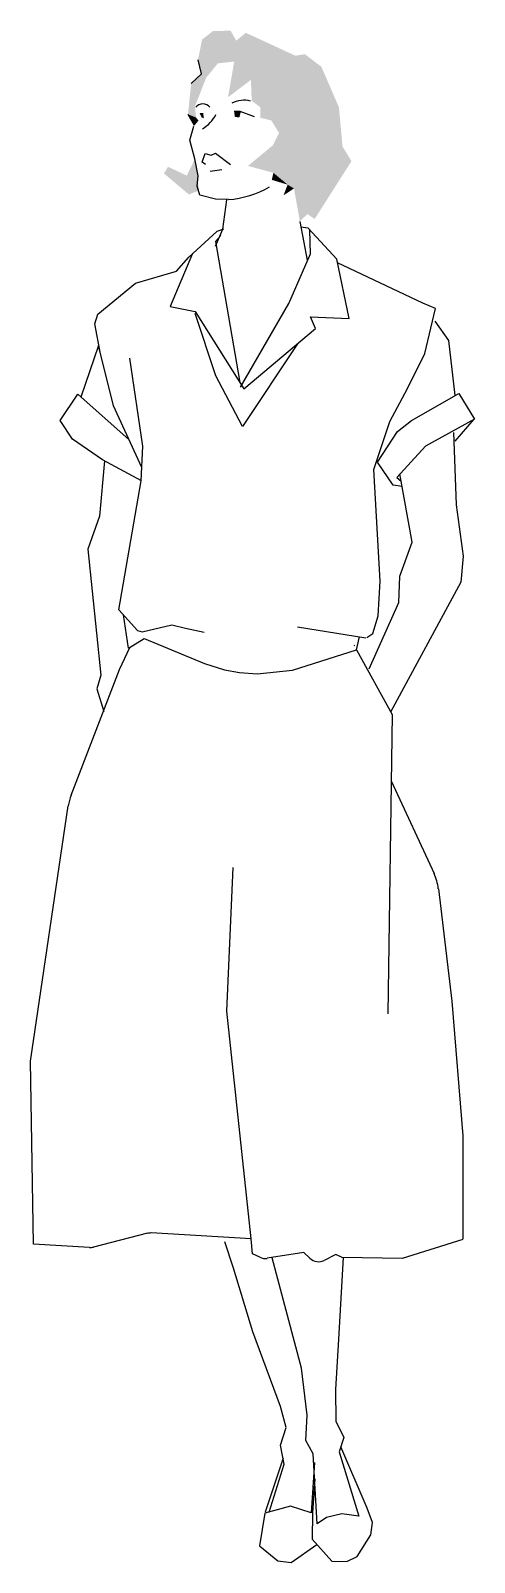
# Model space of a CAD drawing. Extents: x -0.35 to 0.16, y 0 to 1.76.
import ezdxf

# ---------------------------------------------------------------- set-up
doc = ezdxf.new("R2010")
doc.units = 0
doc.header["$MEASUREMENT"] = 0
doc.layers.get('0').update_dxf_attribs({"linetype": 'CONTINUOUS'})

msp = doc.modelspace()

# ---------------------------------------------------------------- linework, layer by layer
for p, q in [((-0.1498, 1.7082), (-0.1538, 1.7243)), ((-0.1617, 1.6971), (-0.1498, 1.7082)), ((-0.1578, 1.649), (-0.1653, 1.6616)), ((-0.1054, 1.6649), (-0.1124, 1.6649)), ((-0.089, 1.6588), (-0.1054, 1.6649)), ((-0.1634, 1.6319), (-0.1586, 1.6482)), ((-0.1573, 1.6106), (-0.1634, 1.6319)), ((-0.1537, 1.5911), (-0.1573, 1.6106)), ((-0.1491, 1.6066), (-0.1456, 1.6168)), ((-0.1454, 1.6041), (-0.1491, 1.6066)), ((-0.1456, 1.6168), (-0.1386, 1.6148)), ((-0.1386, 1.6148), (-0.1338, 1.6172)), ((-0.1338, 1.6172), (-0.1165, 1.6039)), ((-0.1546, 1.5791), (-0.1537, 1.5911)), ((-0.1263, 1.598), (-0.14, 1.5962)), ((-0.1519, 1.5689), (-0.1546, 1.5791)), ((-0.1338, 1.5641), (-0.1519, 1.5689)), ((-0.1187, 1.5638), (-0.1338, 1.5641)), ((-0.1252, 1.5296), (-0.1208, 1.5636)), ((-0.0279, 1.4941), (-0.0363, 1.5385)), ((-0.0271, 1.531), (-0.0361, 1.5322)), ((0.0056, 1.4953), (-0.0271, 1.531)), ((-0.1323, 1.5271), (-0.1644, 1.4978)), ((-0.1339, 1.5104), (-0.1252, 1.5296)), ((-0.1275, 1.5225), (-0.1339, 1.5155)), ((-0.1339, 1.5155), (-0.1057, 1.3535)), ((-0.1246, 1.5299), (-0.1323, 1.5271)), ((-0.0247, 1.5013), (-0.0252, 1.5288)), ((-0.1601, 1.5017), (-0.186, 1.4409)), ((-0.1787, 1.4817), (-0.1644, 1.4978)), ((-0.0496, 1.4443), (-0.0247, 1.5013)), ((-0.2258, 1.4679), (-0.1787, 1.4817)), ((0.02, 1.4273), (0.0056, 1.4953)), ((0.1047, 1.4449), (0.0065, 1.4912)), ((-0.2688, 1.4321), (-0.2258, 1.4679)), ((-0.1048, 1.3485), (-0.0496, 1.4443)), ((0.119, 1.4388), (0.1047, 1.4449)), ((-0.2724, 1.421), (-0.2688, 1.4321)), ((-0.186, 1.4409), (-0.1571, 1.4352)), ((-0.1571, 1.4352), (-0.1012, 1.3464)), ((-0.1332, 1.3614), (-0.1571, 1.433)), ((-0.0247, 1.4292), (0.02, 1.4273)), ((-0.0186, 1.4156), (-0.0247, 1.4292)), ((0.1067, 1.3868), (0.119, 1.4388)), ((-0.2658, 1.3866), (-0.2724, 1.421)), ((-0.1012, 1.3464), (-0.0186, 1.4156)), ((0.1183, 1.4242), (0.1341, 1.4019)), ((-0.2682, 1.3963), (-0.2884, 1.337)), ((-0.2509, 1.3269), (-0.2682, 1.3963)), ((-0.0395, 1.3981), (-0.1026, 1.3032)), ((0.1341, 1.4019), (0.1412, 1.3387)), ((-0.2172, 1.2805), (-0.2323, 1.3817)), ((0.0868, 1.3466), (0.1067, 1.3868)), ((-0.1026, 1.3032), (-0.1332, 1.3614)), ((-0.3122, 1.3101), (-0.2918, 1.3401)), ((-0.2918, 1.3401), (-0.233, 1.288)), ((0.0668, 1.3087), (0.0868, 1.3466)), ((0.0915, 1.31), (0.1461, 1.3412)), ((0.1461, 1.3412), (0.1638, 1.3117)), ((-0.2184, 1.2561), (-0.2509, 1.3269)), ((-0.298, 1.2887), (-0.3122, 1.3101)), ((0.0482, 1.2539), (0.0668, 1.3087)), ((0.0755, 1.2975), (0.0915, 1.31)), ((0.1638, 1.3117), (0.1076, 1.2806)), ((0.1632, 1.3115), (0.1415, 1.2862)), ((-0.2636, 1.2647), (-0.298, 1.2887)), ((0.0526, 1.262), (0.0755, 1.2975)), ((0.14, 1.2964), (0.143, 1.213)), ((-0.2191, 1.2409), (-0.2172, 1.2805)), ((0.1076, 1.2806), (0.0746, 1.2446)), ((-0.2613, 1.2639), (-0.2671, 1.2001)), ((-0.2186, 1.2407), (-0.2636, 1.2647)), ((0.0557, 1.1257), (0.0482, 1.2539)), ((0.0704, 1.2359), (0.0526, 1.262)), ((-0.245, 1.0926), (-0.2191, 1.2409)), ((0.0809, 1.2342), (0.0704, 1.2359)), ((0.0746, 1.2446), (0.0798, 1.2403)), ((0.0922, 1.1703), (0.0783, 1.2487)), ((-0.2671, 1.2001), (-0.2805, 1.1622)), ((0.143, 1.213), (0.1508, 1.1544)), ((-0.2805, 1.1622), (-0.2655, 1.0175)), ((0.0783, 1.1313), (0.0922, 1.1703)), ((0.1508, 1.1544), (0.1482, 1.1245)), ((0.0768, 1.1009), (0.0783, 1.1313)), ((0.0531, 1.0856), (0.0557, 1.1257)), ((0.1482, 1.1245), (0.0676, 0.9751)), ((-0.245, 1.0926), (-0.2233, 1.0688)), ((0.043, 1.0249), (0.0768, 1.1009)), ((-0.2338, 1.0486), (-0.2396, 1.0867)), ((-0.2179, 1.0675), (-0.184, 1.0753)), ((-0.184, 1.0753), (-0.1683, 1.0716)), ((0.0471, 1.0655), (0.0531, 1.0856)), ((-0.2338, 1.0486), (-0.2158, 1.0597)), ((-0.2233, 1.0688), (-0.2179, 1.0675)), ((-0.2158, 1.0597), (-0.1463, 1.0308)), ((-0.1683, 1.0716), (-0.1466, 1.0668)), ((-0.0396, 1.0729), (0.0392, 1.0604)), ((0.0284, 1.0466), (0.0316, 1.0615)), ((0.0402, 1.061), (0.0471, 1.0655)), ((-0.2439, 1.0242), (-0.2323, 1.0495)), ((-0.0454, 1.0232), (0.0284, 1.0466)), ((0.0256, 1.0516), (0.0263, 1.0521)), ((0.0284, 1.0466), (0.0692, 0.9723)), ((-0.2997, 0.8797), (-0.2439, 1.0242)), ((-0.1463, 1.0308), (-0.1235, 1.0236)), ((-0.1235, 1.0236), (-0.1061, 1.0205)), ((-0.1061, 1.0205), (-0.0859, 1.0191)), ((-0.0859, 1.0191), (-0.0454, 1.0232)), ((-0.2655, 1.0175), (-0.2701, 1.0018)), ((-0.2701, 1.0018), (-0.2619, 0.9757)), ((0.0692, 0.9723), (0.0642, 0.6287)), ((0.068, 0.8963), (0.1175, 0.7896)), ((-0.3462, 0.5744), (-0.3029, 0.8674)), ((-0.1208, 0.6315), (-0.1134, 0.7967)), ((0.1224, 0.7723), (0.138, 0.643)), ((0.138, 0.643), (0.1507, 0.4885)), ((-0.0928, 0.3701), (-0.1208, 0.6315)), ((-0.343, 0.3642), (-0.3462, 0.5744)), ((0.1507, 0.4885), (0.1506, 0.3701)), ((-0.2119, 0.3765), (-0.2741, 0.3607)), ((-0.0928, 0.3701), (-0.2075, 0.3769)), ((-0.0911, 0.3531), (-0.0928, 0.3701)), ((0.1506, 0.3695), (0.0808, 0.3477)), ((-0.2785, 0.3603), (-0.343, 0.3642)), ((-0.113, 0.3364), (-0.1231, 0.3667)), ((-0.0828, 0.3491), (-0.0911, 0.3531)), ((-0.0321, 0.3543), (-0.0743, 0.3478)), ((-0.0252, 0.3478), (-0.0321, 0.3543)), ((0.0047, 0.3522), (-0.0089, 0.3454)), ((0.012, 0.3486), (0.0047, 0.3522)), ((-0.091, 0.2632), (-0.113, 0.3364)), ((-0.0347, 0.2216), (-0.0685, 0.3484)), ((0.013, 0.3486), (0.0075, 0.2551)), ((0.0808, 0.3477), (0.012, 0.3486)), ((-0.0589, 0.1777), (-0.091, 0.2632)), ((0.0075, 0.2551), (0.0042, 0.197)), ((-0.0284, 0.1675), (-0.0347, 0.2216)), ((0.0042, 0.197), (0.0047, 0.1609)), ((-0.0526, 0.1534), (-0.0589, 0.1777)), ((-0.03, 0.1384), (-0.0284, 0.1675)), ((0.0047, 0.1609), (0.0137, 0.142)), ((-0.0591, 0.1332), (-0.0526, 0.1534)), ((0.0137, 0.142), (0.0086, 0.1257)), ((-0.0547, 0.1112), (-0.0591, 0.1332)), ((-0.0213, 0.1231), (-0.03, 0.1384)), ((0.0086, 0.1257), (0.0309, 0.0515)), ((0.0405, 0.061), (0.0104, 0.1314)), ((-0.0561, 0.1181), (-0.0768, 0.0563)), ((-0.0722, 0.0563), (-0.0547, 0.1112)), ((-0.0198, 0.1133), (-0.0237, 0.0556)), ((-0.0168, 0.0427), (-0.0213, 0.1231)), ((-0.0195, 0.0947), (-0.0222, 0.0554)), ((-0.077, 0.055), (-0.0833, 0.0177)), ((-0.0627, 0.0589), (-0.077, 0.055)), ((-0.0474, 0.0633), (-0.0627, 0.0589)), ((-0.0237, 0.0556), (-0.0474, 0.0633)), ((-0.0222, 0.0554), (-0.0228, 0.0252)), ((0.0114, 0.0542), (-0.0061, 0.0502)), ((0.0309, 0.0515), (0.0114, 0.0542)), ((0.0466, 0.0442), (0.0405, 0.061)), ((-0.0061, 0.0502), (-0.0168, 0.0427)), ((0.0447, 0.0303), (0.0466, 0.0442)), ((-0.0833, 0.0177), (-0.0619, 0.0002)), ((-0.0467, -0.0014), (-0.0172, 0.019)), ((-0.0228, 0.0252), (0, 0)), ((0.0291, 0.0053), (0.0447, 0.0303)), ((-0.0619, 0.0002), (-0.0467, -0.0014)), ((0, 0), (0.0172, -0.0005)), ((0.0172, -0.0005), (0.0291, 0.0053))]:
    msp.add_line(p, q)
for centre, radius, start, end in [((-0.1483, 1.6627), 0.011, 41.8202, 138.1798), ((-0.1008, 1.6477), 0.0302, 75.7029, 117.9826), ((-0.1702, 1.6809), 0.0418, 300.8296, 332.2667), ((-0.1286, 1.6791), 0.1158, 274.8863, 299.441), ((-0.2459, 0.859), 0.0576, 158.902, 171.5962), ((0.0652, 0.7654), 0.0576, 6.9068, 24.8441), ((-0.2084, 0.3625), 0.0144, 86.588, 104.2695), ((-0.2776, 0.3747), 0.0144, 266.4869, 284.2695), ((-0.0765, 0.362), 0.0144, 243.9044, 278.8181), ((-0.0153, 0.3583), 0.0144, 226.9138, 296.5021)]:
    msp.add_arc(centre, radius, start, end)
for points in [[(-0.1367, 1.7572), (-0.1444, 1.7038), (-0.1538, 1.7243), (-0.1498, 1.7082)], [(-0.1367, 1.7572), (-0.1492, 1.7475), (-0.1538, 1.7243)], [(-0.1164, 1.7578), (-0.131, 1.7202), (-0.1367, 1.7572), (-0.1444, 1.7038)], [(-0.1099, 1.7463), (-0.1122, 1.7223), (-0.1164, 1.7578), (-0.131, 1.7202)], [(-0.0419, 1.729), (-0.093, 1.7012), (-0.0989, 1.7553), (-0.1193, 1.6813)], [(-0.0989, 1.7553), (-0.1193, 1.6813), (-0.1099, 1.7463), (-0.1122, 1.7223)], [(-0.0309, 1.7307), (-0.0921, 1.6772), (-0.0419, 1.729), (-0.093, 1.7012)], [(-0.012, 1.7163), (-0.0823, 1.6699), (-0.0309, 1.7307), (-0.0921, 1.6772)], [(-0.1498, 1.7082), (-0.1617, 1.6971), (-0.1444, 1.7038), (-0.1573, 1.671)], [(0.0081, 1.6699), (-0.0823, 1.6577), (-0.012, 1.7163), (-0.0823, 1.6699)], [(-0.1617, 1.6971), (-0.1653, 1.6616), (-0.1573, 1.671), (-0.1561, 1.658)], [(-0.1653, 1.6616), (-0.1561, 1.658), (-0.1578, 1.649), (-0.1532, 1.6545)], [(-0.1522, 1.6632), (-0.1479, 1.6632), (-0.1496, 1.658), (-0.147, 1.6571)], [(-0.1046, 1.6649), (-0.1124, 1.6658), (-0.1063, 1.658), (-0.1115, 1.6588)], [(0.0123, 1.6246), (-0.0695, 1.6546), (0.0081, 1.6699), (-0.0823, 1.6577)], [(0.0226, 1.6079), (-0.0607, 1.6403), (0.0123, 1.6246), (-0.0695, 1.6546)], [(-0.0607, 1.6403), (-0.0435, 1.5765), (-0.0678, 1.6261), (-0.0508, 1.5809)], [(-0.0198, 1.5414), (-0.0435, 1.5765), (0.0226, 1.6079), (-0.0607, 1.6403)], [(-0.0678, 1.6261), (-0.0508, 1.5809), (-0.0964, 1.6024), (-0.0672, 1.5945)], [(-0.1883, 1.6014), (-0.193, 1.5938), (-0.1667, 1.5913), (-0.1643, 1.5696)], [(-0.1667, 1.5913), (-0.1643, 1.5696), (-0.1573, 1.6106), (-0.1526, 1.5742)], [(-0.0508, 1.5809), (-0.069, 1.5864), (-0.0672, 1.5945)], [(-0.0435, 1.5765), (-0.0556, 1.5686), (-0.0508, 1.5809)], [(-0.0198, 1.5414), (-0.0435, 1.5765), (-0.0281, 1.5471)], [(-0.0281, 1.5471), (-0.0368, 1.5389), (-0.0435, 1.5765)]]:
    msp.add_solid(points)

doc.saveas('drawing.dxf')
